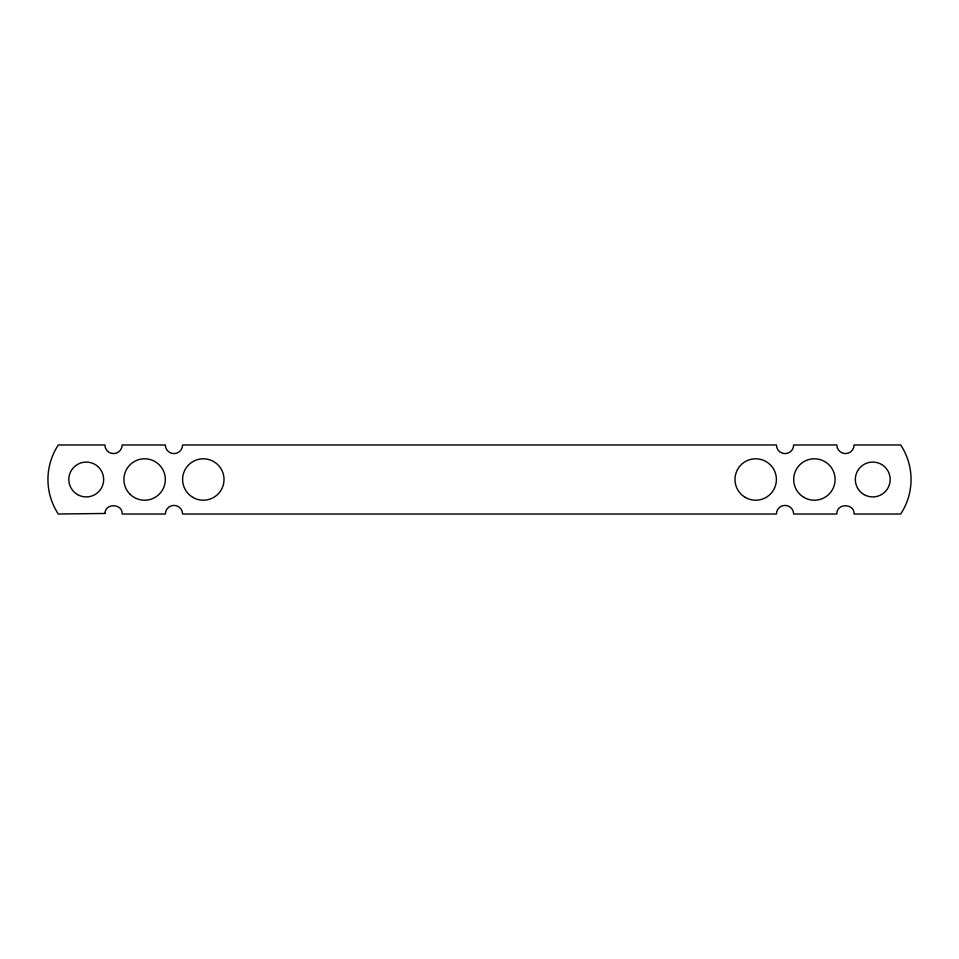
<?xml version="1.0" encoding="UTF-8"?>
<svg xmlns="http://www.w3.org/2000/svg" width="959" height="959" viewBox="0 0 959 959"><rect width="100%" height="100%" fill="white"/><g stroke="black" fill="none" stroke-linecap="round" stroke-linejoin="round"><path stroke-width="1.44" d="M104.927 513.473L58.307 514.024A62.719 62.719 0 0 1 58.307 444.976L104.927 444.976A8.619 8.619 0 0 0 113.546 453.595A8.619 8.619 0 0 0 122.165 444.976L165.332 444.976A8.631 8.631 0 0 0 173.963 453.607A8.631 8.631 0 0 0 182.594 444.976L776.406 444.976A8.631 8.631 0 0 0 785.037 453.607A8.631 8.631 0 0 0 793.668 444.976L836.835 444.976A8.619 8.619 0 0 0 845.454 453.595A8.619 8.619 0 0 0 854.073 444.976L900.693 444.976A62.719 62.719 0 0 1 900.693 514.024L854.085 514.024C854.529 503.091 836.356 503.007 836.823 514.024L793.668 514.024A8.631 8.631 0 0 0 785.037 505.393A8.631 8.631 0 0 0 776.406 514.024L182.594 514.024A8.631 8.631 0 0 0 173.963 505.393A8.631 8.631 0 0 0 165.332 514.024L122.177 514.024C122.644 503.343 105.166 502.876 104.927 513.473M745.335 497.433A20.714 20.714 0 0 0 776.406 479.5A20.714 20.714 0 0 0 745.335 461.567A20.714 20.714 0 0 0 745.335 497.433M864.047 494.58A17.406 17.406 0 0 0 890.168 479.5A17.406 17.406 0 0 0 864.047 464.42A17.406 17.406 0 0 0 864.047 494.58M77.535 494.58A17.406 17.406 0 0 0 103.656 479.5A17.406 17.406 0 0 0 77.535 464.42A17.406 17.406 0 0 0 77.535 494.58M129.968 494.149A20.714 20.714 0 0 0 164.624 484.858A20.714 20.714 0 0 0 139.259 459.493A20.714 20.714 0 0 0 129.968 494.149M192.951 497.433A20.714 20.714 0 0 0 224.022 479.5A20.714 20.714 0 0 0 192.951 461.567A20.714 20.714 0 0 0 192.951 497.433M804.026 497.433A20.714 20.714 0 0 0 835.097 479.5A20.714 20.714 0 0 0 804.026 461.567A20.714 20.714 0 0 0 804.026 497.433"/></g></svg>
